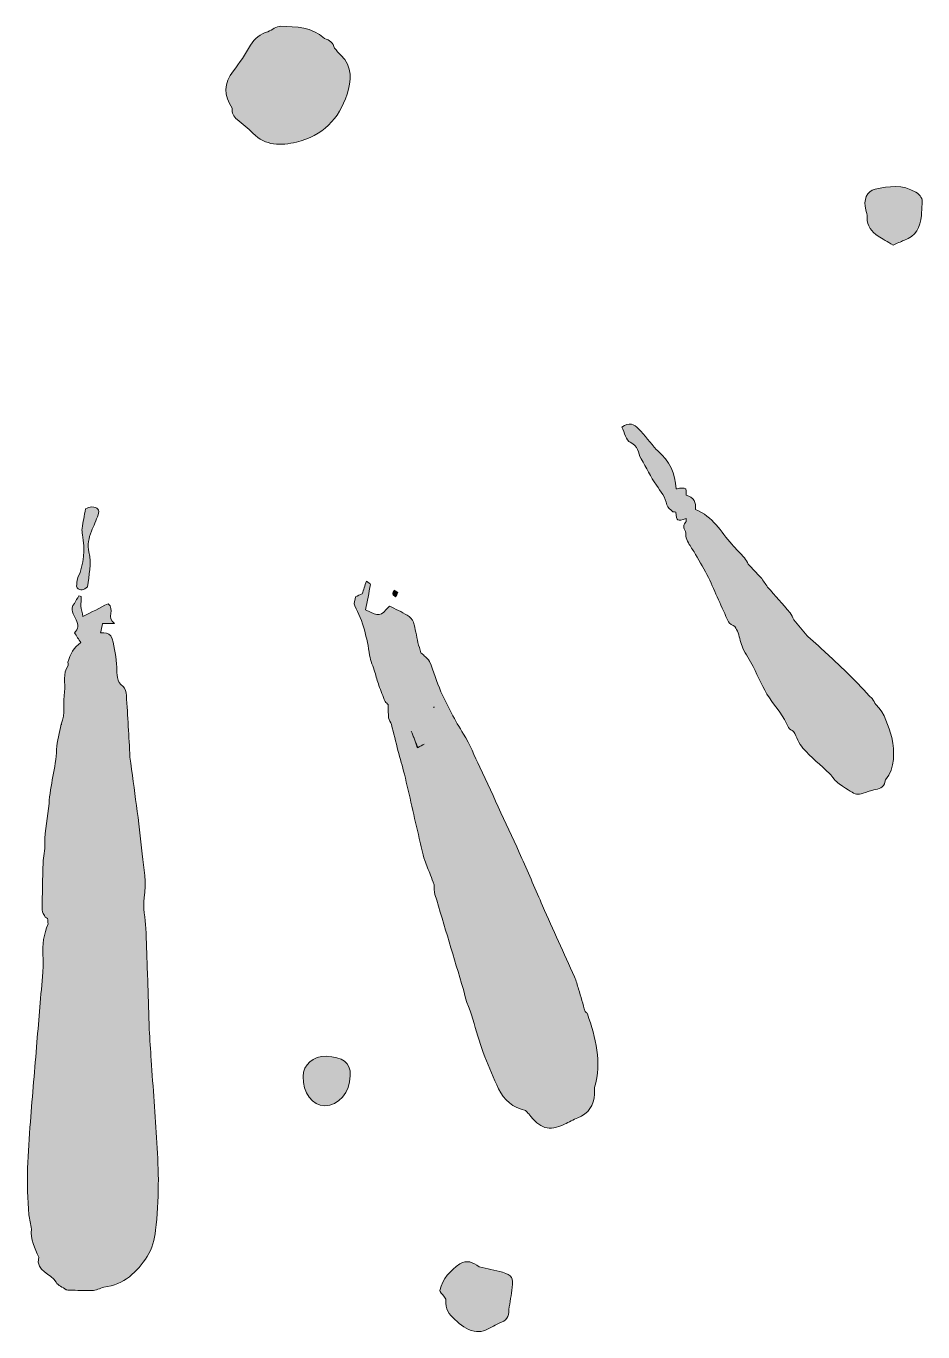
# Model space of a CAD drawing. Header units: inches. Extents: x 75 to 1005, y -1010 to -69.
# Drawn here: x 553.7 to 711.6, y -1001 to -771 of the extents above; entities that cross this region are included whole.
import ezdxf

# ---------------------------------------------------------------- set-up
doc = ezdxf.new("R2010")
doc.units = ezdxf.units.IN
doc.header["$MEASUREMENT"] = 0
doc.layers.add('Layer 1', color=7, linetype='Continuous')

# ---------------------------------------------------------------- blocks, each defined once
blk = doc.blocks.new('block 2')
at = {"layer": 'Layer 1', "true_color": 0xffffff}
h = blk.add_hatch(color=7, dxfattribs=at)
h.dxf.hatch_style = 2
edge = h.paths.add_edge_path()
edge.add_spline(control_points=[(610.19, -783.02), (610.96, -780.68), (611.24, -778.13), (609.09, -776.12), (608.72, -775.71), (608.35, -775.31), (607.98, -774.9), (607.74, -773.97), (607.13, -773.41), (606.2, -773.19), (604.01, -771.14), (601.22, -771.11), (598.5, -771.03), (597.76, -771.01), (597, -771.65), (596.25, -771.99), (594.9, -772.38), (593.92, -773.17), (593.19, -774.39), (592.26, -775.94), (591.28, -777.48), (590.16, -778.89), (588.42, -781.08), (588.45, -783.22), (589.95, -785.45), (589.83, -786.29), (590.2, -786.93), (590.81, -787.45), (591.74, -788.26), (592.75, -788.99), (593.61, -789.87), (595.84, -792.14), (598.52, -792.07), (601.29, -791.43), (605.88, -790.36), (608.78, -787.35), (610.19, -783.02)], knot_values=[0, 0, 0, 0, 1, 1, 1, 2, 2, 2, 3, 3, 3, 4, 4, 4, 5, 5, 5, 6, 6, 6, 7, 7, 7, 8, 8, 8, 9, 9, 9, 10, 10, 10, 11, 11, 11, 12, 12, 12, 12], degree=3, periodic=1)
h = blk.add_hatch(color=7, dxfattribs=at)
h.dxf.hatch_style = 2
edge = h.paths.add_edge_path()
edge.add_spline(control_points=[(710.36, -800.26), (708.06, -798.86), (705.6, -799.21), (703.21, -799.7), (701.69, -800.01), (701.11, -801.66), (701.57, -803.34), (701.69, -803.78), (701.81, -804.25), (701.8, -804.7), (701.74, -806.23), (702.58, -807.21), (703.74, -807.98), (704.53, -808.5), (705.36, -808.96), (706.37, -809.56), (707.06, -809.27), (707.67, -808.98), (708.29, -808.75), (710.35, -808), (711.19, -806.42), (711.35, -804.35), (711.4, -803.69), (711.42, -803.02), (711.5, -802.36), (711.62, -801.37), (711.18, -800.77), (710.36, -800.26)], knot_values=[0, 0, 0, 0, 1, 1, 1, 2, 2, 2, 3, 3, 3, 4, 4, 4, 5, 5, 5, 6, 6, 6, 7, 7, 7, 8, 8, 8, 9, 9, 9, 9], degree=3, periodic=1)
h = blk.add_hatch(color=7, dxfattribs=at)
h.dxf.hatch_style = 2
edge = h.paths.add_edge_path()
edge.add_spline(control_points=[(703.35, -890.49), (703.35, -890.49), (703.35, -890.5), (703.35, -890.5), (703.12, -890.14), (702.9, -889.79), (702.68, -889.44), (701.36, -888.06), (700.08, -886.66), (698.72, -885.33), (696.9, -883.54), (695.02, -881.79), (693.14, -880.05), (692.53, -879.47), (691.86, -878.94), (691.22, -878.39), (690.44, -877.45), (689.66, -876.5), (688.88, -875.56), (688.67, -875.14), (688.52, -874.67), (688.22, -874.33), (686.93, -872.8), (685.59, -871.3), (684.27, -869.8), (683.88, -869.23), (683.49, -868.66), (683.1, -868.09), (683.1, -868.09), (683.06, -868.12), (683.06, -868.12), (682.33, -867.33), (681.6, -866.54), (680.86, -865.75), (680.65, -865.38), (680.44, -865.01), (680.22, -864.65), (680.22, -864.65), (680.21, -864.64), (680.21, -864.64), (679.47, -863.85), (678.72, -863.06), (677.97, -862.27), (676.04, -860.08), (674.62, -857.35), (671.57, -856.13), (671.68, -854.93), (671.3, -853.92), (669.91, -853.64), (670.01, -852.35), (669.99, -852.32), (668.94, -852.39), (668.68, -852.4), (668.41, -852.47), (668.15, -852.52), (668.05, -849.8), (666.95, -847.58), (664.91, -845.8), (664.83, -845.74), (664.77, -845.67), (664.7, -845.6), (664.7, -845.6), (664.7, -845.6), (664.7, -845.6), (663.65, -844.37), (662.63, -843.11), (661.54, -841.92), (660.78, -841.1), (659.88, -840.7), (658.61, -841.63), (659.09, -842.58), (659.34, -844.01), (660.05, -844.29), (661.54, -844.88), (661.39, -846.22), (661.98, -847.19), (662.91, -848.73), (663.67, -850.37), (664.68, -851.85), (665.43, -852.96), (666.27, -853.94), (666.53, -855.33), (666.62, -855.78), (667.22, -856.14), (667.58, -856.54), (667.76, -856.56), (667.94, -856.58), (668.12, -856.62), (668.28, -858.24), (668.28, -858.24), (669.9, -857.7), (669.9, -857.89), (669.9, -858.08), (669.92, -858.27), (669.37, -858.82), (669.37, -859.4), (669.83, -860.01), (669.85, -860.38), (669.88, -860.76), (669.9, -861.14), (670.09, -861.52), (670.28, -861.91), (670.47, -862.3), (670.47, -862.3), (670.47, -862.28), (670.47, -862.28), (670.84, -862.87), (671.21, -863.45), (671.58, -864.04), (672.35, -865.4), (673.11, -866.75), (673.87, -868.11), (675.03, -870.72), (676.17, -873.34), (677.38, -875.93), (677.55, -876.3), (678.12, -876.47), (678.5, -876.74), (678.7, -877.11), (678.9, -877.48), (679.1, -877.86), (679.36, -878.75), (679.52, -879.7), (679.9, -880.54), (680.42, -881.65), (681.13, -882.67), (681.71, -883.76), (682.67, -885.61), (683.4, -887.61), (684.58, -889.3), (685.78, -891.01), (687.14, -892.59), (687.95, -894.55), (688.08, -894.85), (688.54, -895), (688.84, -895.22), (689.38, -896.21), (689.74, -897.35), (690.48, -898.15), (691.94, -899.75), (693.6, -901.16), (695.18, -902.64), (695.74, -903.25), (696.19, -904), (696.86, -904.44), (700.44, -906.78), (699.32, -906.58), (703.24, -905.43), (704.26, -905.34), (704.9, -904.84), (705.01, -903.77), (705.01, -903.77), (705.01, -903.77), (705.01, -903.77), (706.84, -901.5), (706.59, -898.91), (706.15, -896.29), (705.49, -894.23), (704.99, -892.09), (703.35, -890.49)], knot_values=[0, 0, 0, 0, 1, 1, 1, 2, 2, 2, 3, 3, 3, 4, 4, 4, 5, 5, 5, 6, 6, 6, 7, 7, 7, 8, 8, 8, 9, 9, 9, 10, 10, 10, 11, 11, 11, 12, 12, 12, 13, 13, 13, 14, 14, 14, 15, 15, 15, 16, 16, 16, 17, 17, 17, 18, 18, 18, 19, 19, 19, 20, 20, 20, 21, 21, 21, 22, 22, 22, 23, 23, 23, 24, 24, 24, 25, 25, 25, 26, 26, 26, 27, 27, 27, 28, 28, 28, 29, 29, 29, 30, 30, 30, 31, 31, 31, 32, 32, 32, 33, 33, 33, 34, 34, 34, 35, 35, 35, 36, 36, 36, 37, 37, 37, 38, 38, 38, 39, 39, 39, 40, 40, 40, 41, 41, 41, 42, 42, 42, 43, 43, 43, 44, 44, 44, 45, 45, 45, 46, 46, 46, 47, 47, 47, 48, 48, 48, 49, 49, 49, 50, 50, 50, 51, 51, 51, 52, 52, 52, 53, 53, 53, 53], degree=3, periodic=1)
h = blk.add_hatch(color=7, dxfattribs=at)
h.dxf.hatch_style = 2
edge = h.paths.add_edge_path()
edge.add_spline(control_points=[(566.34, -857.06), (566.66, -856.19), (566.29, -855.72), (565.18, -855.67), (564.84, -855.66), (564.48, -855.89), (564.12, -856.02), (563.9, -857.22), (563.68, -858.34), (563.51, -859.46), (563.46, -859.83), (563.53, -860.22), (563.59, -860.59), (564.02, -863.19), (563.89, -865.71), (562.79, -868.14), (562.76, -868.3), (562.71, -868.46), (562.65, -868.61), (562.63, -869.06), (562.44, -869.66), (562.65, -869.91), (563.17, -870.51), (563.84, -870.33), (564.48, -869.74), (564.7, -867.75), (565.22, -865.73), (564.72, -863.61), (564.43, -862.39), (564.68, -861.15), (565.16, -859.97), (565.56, -859), (565.98, -858.04), (566.34, -857.06)], knot_values=[0, 0, 0, 0, 1, 1, 1, 2, 2, 2, 3, 3, 3, 4, 4, 4, 5, 5, 5, 6, 6, 6, 7, 7, 7, 8, 8, 8, 9, 9, 9, 10, 10, 10, 11, 11, 11, 11], degree=3, periodic=1)
h = blk.add_hatch(color=7, dxfattribs=at)
h.dxf.hatch_style = 2
edge = h.paths.add_edge_path()
edge.add_spline(control_points=[(652.53, -944.96), (652.47, -944.8), (652.27, -944.69), (652.13, -944.56), (651.74, -943.25), (651.36, -941.93), (650.97, -940.61), (650.74, -939.89), (650.58, -939.14), (650.28, -938.46), (648.41, -934.28), (646.5, -930.13), (644.64, -925.95), (643.39, -923.17), (642.26, -920.34), (640.99, -917.57), (638.55, -912.2), (636.05, -906.86), (633.57, -901.5), (632.62, -899.55), (631.85, -897.5), (630.7, -895.68), (629.18, -893.28), (627.94, -890.75), (626.69, -888.22), (626.69, -888.22), (626.69, -888.22), (626.69, -888.22), (626.04, -886.45), (625.43, -884.67), (624.73, -882.92), (624.57, -882.52), (624.12, -882.23), (623.8, -881.89), (623.6, -881.71), (623.4, -881.54), (623.21, -881.36), (623.03, -880.76), (622.85, -880.17), (622.66, -879.58), (622.66, -879.58), (622.66, -879.57), (622.66, -879.57), (622.41, -878.37), (622.23, -877.14), (621.87, -875.98), (621.72, -875.5), (621.24, -875.04), (620.79, -874.77), (619.79, -874.16), (618.71, -873.67), (617.66, -873.14), (615.97, -875.04), (615.97, -875.04), (613.46, -873.8), (613.75, -872.31), (614.05, -870.83), (614.3, -869.33), (614.32, -869.21), (613.92, -869.01), (613.6, -868.76), (613.32, -869.59), (613.09, -870.28), (612.85, -870.98), (612.47, -871.16), (612.09, -871.34), (611.7, -871.52), (611.63, -872.05), (611.32, -872.71), (611.53, -873.09), (613.03, -875.82), (613.7, -878.76), (614.17, -881.8), (614.33, -882.82), (614.78, -883.8), (615.09, -884.79), (615.32, -885.58), (615.52, -886.38), (615.8, -887.15), (616.13, -888.1), (616.52, -889.02), (616.89, -889.95), (617.08, -890.15), (617.27, -890.34), (617.46, -890.54), (617.46, -890.54), (617.42, -890.55), (617.42, -890.55), (617.43, -891.12), (617.44, -891.69), (617.46, -892.26), (617.46, -892.45), (617.47, -892.64), (617.47, -892.83), (617.66, -893.22), (617.84, -893.61), (618.03, -894), (618.03, -894), (618.02, -894), (618.02, -894), (618.4, -895.53), (618.78, -897.06), (619.16, -898.6), (619.54, -899.98), (619.92, -901.36), (620.3, -902.74), (621.17, -906.52), (622.04, -910.3), (622.92, -914.08), (623.22, -915.36), (623.5, -916.66), (623.87, -917.93), (624.14, -918.82), (624.56, -919.66), (624.91, -920.53), (625.11, -921.09), (625.31, -921.65), (625.51, -922.21), (625.56, -922.78), (625.52, -923.38), (625.67, -923.91), (627.33, -929.5), (629.01, -935.08), (630.69, -940.66), (631.04, -942.75), (632.06, -944.63), (632.58, -946.63), (633.61, -950.64), (635.13, -954.44), (636.89, -958.14), (637.83, -960.11), (639.42, -961.48), (641.63, -961.99), (641.82, -962.18), (642.01, -962.38), (642.2, -962.57), (644.13, -965.19), (645.78, -965.67), (648.49, -964.39), (649.27, -964.03), (650.02, -963.58), (650.82, -963.27), (652.75, -962.52), (653.66, -961.09), (653.78, -959.08), (653.78, -959.08), (653.78, -959.08), (653.78, -959.08), (653.78, -958.7), (653.78, -958.31), (653.77, -957.92), (655.16, -953.43), (653.97, -949.18), (652.53, -944.96)], knot_values=[0, 0, 0, 0, 1, 1, 1, 2, 2, 2, 3, 3, 3, 4, 4, 4, 5, 5, 5, 6, 6, 6, 7, 7, 7, 8, 8, 8, 9, 9, 9, 10, 10, 10, 11, 11, 11, 12, 12, 12, 13, 13, 13, 14, 14, 14, 15, 15, 15, 16, 16, 16, 17, 17, 17, 18, 18, 18, 19, 19, 19, 20, 20, 20, 21, 21, 21, 22, 22, 22, 23, 23, 23, 24, 24, 24, 25, 25, 25, 26, 26, 26, 27, 27, 27, 28, 28, 28, 29, 29, 29, 30, 30, 30, 31, 31, 31, 32, 32, 32, 33, 33, 33, 34, 34, 34, 35, 35, 35, 36, 36, 36, 37, 37, 37, 38, 38, 38, 39, 39, 39, 40, 40, 40, 41, 41, 41, 42, 42, 42, 43, 43, 43, 44, 44, 44, 45, 45, 45, 46, 46, 46, 47, 47, 47, 48, 48, 48, 49, 49, 49, 50, 50, 50, 51, 51, 51, 51], degree=3, periodic=1)
edge = h.paths.add_edge_path()
edge.add_spline(control_points=[(622.57, -898.11), (622.57, -898.11), (622.57, -898.11), (622.57, -898.11), (622.57, -898.11), (622.57, -898.11), (622.57, -898.11), (622.57, -898.11), (622.57, -898.11), (622.57, -898.11), (622.53, -898.16), (622.59, -898.09), (622.65, -898.02), (622.61, -898.02), (622.58, -898.03), (622.54, -898.04), (622.24, -897.03), (621.87, -896.11), (621.49, -895.19), (621.88, -896.13), (622.26, -897.07), (622.65, -898.02), (623.03, -897.83), (623.42, -897.63), (623.8, -897.44), (623.42, -897.63), (623.03, -897.83), (622.57, -898.11)], knot_values=[0, 0, 0, 0, 1, 1, 1, 2, 2, 2, 3, 3, 3, 4, 4, 4, 5, 5, 5, 6, 6, 6, 7, 7, 7, 8, 8, 8, 9, 9, 9, 9], degree=3, periodic=1)
edge = h.paths.add_edge_path()
edge.add_spline(control_points=[(625.39, -891.01), (625.46, -890.98), (625.54, -890.95), (625.6, -890.92), (625.6, -890.92), (625.6, -890.92), (625.6, -890.92), (625.54, -890.95), (625.46, -890.98), (625.39, -891.01)], knot_values=[0, 0, 0, 0, 1, 1, 1, 2, 2, 2, 3, 3, 3, 3], degree=3, periodic=1)
h = blk.add_hatch(color=7, dxfattribs=at)
h.dxf.hatch_style = 2
edge = h.paths.add_edge_path()
edge.add_spline(control_points=[(575.69, -953.1), (575.56, -951.29), (575.46, -949.48), (575.35, -947.67), (575.28, -945.09), (575.21, -942.51), (575.12, -939.93), (575.09, -938.88), (575.02, -937.83), (574.98, -936.78), (574.9, -934.49), (574.86, -932.2), (574.75, -929.91), (574.66, -928.1), (574.17, -926.24), (574.45, -924.5), (574.89, -921.87), (574.36, -919.34), (574.11, -916.8), (573.53, -911.1), (572.69, -905.44), (571.95, -899.76), (571.75, -896.14), (571.56, -892.51), (571.32, -888.88), (571.28, -888.33), (571.13, -887.57), (570.76, -887.31), (569.47, -886.42), (569.7, -885.15), (569.64, -883.93), (569.55, -882.22), (569.25, -880.55), (568.81, -878.89), (568.58, -878), (568.02, -877.94), (567.34, -877.86), (567.16, -877.86), (566.97, -877.85), (566.78, -877.85), (566.9, -877.3), (567.01, -876.76), (567.13, -876.21), (567.72, -876.21), (568.17, -876.21), (569.24, -876.21), (567.67, -875.17), (569.39, -873.73), (568.08, -872.73), (566.63, -873.48), (565.23, -874.2), (563.67, -875), (563.51, -874.27), (563.4, -873.73), (563.29, -873.18), (563.32, -872.6), (563.35, -872.02), (563.38, -871.45), (563.24, -871.41), (563.1, -871.37), (562.96, -871.34), (562.69, -871.78), (562.42, -872.22), (562.15, -872.67), (561.34, -873.73), (562.01, -874.66), (562.47, -875.56), (562.92, -876.43), (562.94, -877.17), (562.16, -877.84), (562.54, -878.42), (562.92, -879), (563.3, -879.58), (562.06, -880.41), (561.42, -881.65), (561.03, -883.04), (561.03, -883.23), (561.04, -883.42), (561.05, -883.61), (560.07, -885.04), (560.57, -886.67), (560.44, -888.22), (560.05, -890.11), (560.71, -892.11), (559.82, -893.95), (559.82, -893.95), (559.92, -894.01), (559.92, -894.01), (559.92, -894.01), (559.82, -893.95), (559.82, -893.95), (559.55, -895.43), (559.1, -896.9), (559.03, -898.39), (558.88, -901.61), (557.89, -904.7), (557.69, -907.93), (557.54, -910.26), (556.93, -912.6), (556.96, -914.99), (556.98, -916.12), (556.7, -917.26), (556.66, -918.4), (556.56, -921.15), (556.49, -923.9), (556.48, -926.66), (556.48, -927.08), (556.84, -927.51), (557.04, -927.93), (557.16, -928.02), (557.3, -928.1), (557.45, -928.15), (557.47, -928.47), (557.5, -928.79), (557.52, -929.11), (556.78, -930.92), (556.47, -932.78), (556.63, -934.73), (556.71, -935.68), (556.66, -936.65), (556.59, -937.6), (556.26, -941.71), (555.9, -945.82), (555.56, -949.93), (555.17, -954.61), (554.78, -959.29), (554.41, -963.97), (553.97, -969.42), (553.65, -974.87), (554.16, -980.33), (554.23, -981.17), (554.45, -982.01), (554.6, -982.85), (554.4, -984.67), (555.19, -986.24), (555.87, -987.83), (555.29, -990.4), (558.08, -990.63), (558.95, -992.21), (559.28, -992.8), (560.1, -993.12), (560.72, -993.53), (560.86, -993.63), (561.09, -993.59), (561.28, -993.59), (562.61, -993.64), (563.93, -993.75), (565.25, -993.68), (565.96, -993.65), (566.66, -993.29), (567.37, -993.08), (570.92, -992.71), (573.2, -990.39), (575, -987.66), (575.85, -986.37), (576.26, -984.66), (576.46, -983.08), (576.8, -980.44), (576.91, -977.75), (576.94, -975.08), (576.98, -972.61), (576.84, -970.13), (576.69, -967.66), (576.39, -962.8), (576.02, -957.95), (575.69, -953.1)], knot_values=[0, 0, 0, 0, 1, 1, 1, 2, 2, 2, 3, 3, 3, 4, 4, 4, 5, 5, 5, 6, 6, 6, 7, 7, 7, 8, 8, 8, 9, 9, 9, 10, 10, 10, 11, 11, 11, 12, 12, 12, 13, 13, 13, 14, 14, 14, 15, 15, 15, 16, 16, 16, 17, 17, 17, 18, 18, 18, 19, 19, 19, 20, 20, 20, 21, 21, 21, 22, 22, 22, 23, 23, 23, 24, 24, 24, 25, 25, 25, 26, 26, 26, 27, 27, 27, 28, 28, 28, 29, 29, 29, 30, 30, 30, 31, 31, 31, 32, 32, 32, 33, 33, 33, 34, 34, 34, 35, 35, 35, 36, 36, 36, 37, 37, 37, 38, 38, 38, 39, 39, 39, 40, 40, 40, 41, 41, 41, 42, 42, 42, 43, 43, 43, 44, 44, 44, 45, 45, 45, 46, 46, 46, 47, 47, 47, 48, 48, 48, 49, 49, 49, 50, 50, 50, 51, 51, 51, 52, 52, 52, 53, 53, 53, 54, 54, 54, 55, 55, 55, 55], degree=3, periodic=1)
h = blk.add_hatch(color=7, dxfattribs=at)
h.dxf.hatch_style = 2
edge = h.paths.add_edge_path()
edge.add_spline(control_points=[(618.75, -871.53), (618.87, -871.3), (618.99, -871.08), (619.16, -870.76), (618.9, -870.6), (618.7, -870.48), (618.5, -870.36), (618.4, -870.6), (618.19, -870.85), (618.23, -871.06), (618.25, -871.24), (618.56, -871.37), (618.75, -871.53)], knot_values=[0, 0, 0, 0, 1, 1, 1, 2, 2, 2, 3, 3, 3, 4, 4, 4, 4], degree=3, periodic=1)
h = blk.add_hatch(color=7, dxfattribs=at)
h.dxf.hatch_style = 2
edge = h.paths.add_edge_path()
edge.add_spline(control_points=[(606.48, -952.4), (604.23, -952.39), (602.49, -953.93), (602.45, -955.97), (602.4, -958.86), (604.1, -961.18), (606.23, -961.14), (608.77, -961.1), (610.65, -958.86), (610.75, -955.85), (610.84, -953.34), (609.37, -952.7), (606.48, -952.4)], knot_values=[0, 0, 0, 0, 1, 1, 1, 2, 2, 2, 3, 3, 3, 4, 4, 4, 4], degree=3, periodic=1)
h = blk.add_hatch(color=7, dxfattribs=at)
h.dxf.hatch_style = 2
edge = h.paths.add_edge_path()
edge.add_spline(control_points=[(637.58, -990.47), (636.24, -990.06), (634.84, -989.83), (633.47, -989.52), (632.43, -988.7), (631.25, -988.21), (630.05, -989), (628.36, -990.11), (627.05, -991.64), (626.52, -993.65), (626.45, -993.91), (626.97, -994.33), (627.22, -994.67), (627.36, -994.91), (627.64, -995.17), (627.61, -995.39), (627.41, -996.89), (628.14, -997.88), (629.2, -998.81), (630.2, -999.7), (631.18, -1000.61), (632.56, -1000.82), (633.1, -1000.9), (633.72, -1000.96), (634.21, -1000.78), (635.17, -1000.42), (636.07, -999.89), (636.99, -999.42), (638.24, -999.12), (638.71, -998.25), (638.7, -997.04), (638.89, -995.75), (639.11, -994.46), (639.27, -993.16), (639.48, -991.44), (639.24, -990.98), (637.58, -990.47)], knot_values=[0, 0, 0, 0, 1, 1, 1, 2, 2, 2, 3, 3, 3, 4, 4, 4, 5, 5, 5, 6, 6, 6, 7, 7, 7, 8, 8, 8, 9, 9, 9, 10, 10, 10, 11, 11, 11, 12, 12, 12, 12], degree=3, periodic=1)
at = {"layer": 'Layer 1', "lineweight": 0}
for points, knots in [([(610.19, -783.02), (610.96, -780.68), (611.24, -778.13), (609.09, -776.12), (608.72, -775.71), (608.35, -775.31), (607.98, -774.9), (607.74, -773.97), (607.13, -773.41), (606.2, -773.19), (604.01, -771.14), (601.22, -771.11), (598.5, -771.03), (597.76, -771.01), (597, -771.65), (596.25, -771.99), (594.9, -772.38), (593.92, -773.17), (593.19, -774.39), (592.26, -775.94), (591.28, -777.48), (590.16, -778.89), (588.42, -781.08), (588.45, -783.22), (589.95, -785.45), (589.83, -786.29), (590.2, -786.93), (590.81, -787.45), (591.74, -788.26), (592.75, -788.99), (593.61, -789.87), (595.84, -792.14), (598.52, -792.07), (601.29, -791.43), (605.88, -790.36), (608.78, -787.35), (610.19, -783.02)], [0, 0, 0, 0, 1, 1, 1, 2, 2, 2, 3, 3, 3, 4, 4, 4, 5, 5, 5, 6, 6, 6, 7, 7, 7, 8, 8, 8, 9, 9, 9, 10, 10, 10, 11, 11, 11, 12, 12, 12, 12]), ([(710.36, -800.26), (708.06, -798.86), (705.6, -799.21), (703.21, -799.7), (701.69, -800.01), (701.11, -801.66), (701.57, -803.34), (701.69, -803.78), (701.81, -804.25), (701.8, -804.7), (701.74, -806.23), (702.58, -807.21), (703.74, -807.98), (704.53, -808.5), (705.36, -808.96), (706.37, -809.56), (707.06, -809.27), (707.67, -808.98), (708.29, -808.75), (710.35, -808), (711.19, -806.42), (711.35, -804.35), (711.4, -803.69), (711.42, -803.02), (711.5, -802.36), (711.62, -801.37), (711.18, -800.77), (710.36, -800.26)], [0, 0, 0, 0, 1, 1, 1, 2, 2, 2, 3, 3, 3, 4, 4, 4, 5, 5, 5, 6, 6, 6, 7, 7, 7, 8, 8, 8, 9, 9, 9, 9]), ([(703.35, -890.49), (703.35, -890.49), (703.35, -890.5), (703.35, -890.5), (703.12, -890.14), (702.9, -889.79), (702.68, -889.44), (701.36, -888.06), (700.08, -886.66), (698.72, -885.33), (696.9, -883.54), (695.02, -881.79), (693.14, -880.05), (692.53, -879.47), (691.86, -878.94), (691.22, -878.39), (690.44, -877.45), (689.66, -876.5), (688.88, -875.56), (688.67, -875.14), (688.52, -874.67), (688.22, -874.33), (686.93, -872.8), (685.59, -871.3), (684.27, -869.8), (683.88, -869.23), (683.49, -868.66), (683.1, -868.09), (683.1, -868.09), (683.06, -868.12), (683.06, -868.12), (682.33, -867.33), (681.6, -866.54), (680.86, -865.75), (680.65, -865.38), (680.44, -865.01), (680.22, -864.65), (680.22, -864.65), (680.21, -864.64), (680.21, -864.64), (679.47, -863.85), (678.72, -863.06), (677.97, -862.27), (676.04, -860.08), (674.62, -857.35), (671.57, -856.13), (671.68, -854.93), (671.3, -853.92), (669.91, -853.64), (670.01, -852.35), (669.99, -852.32), (668.94, -852.39), (668.68, -852.4), (668.41, -852.47), (668.15, -852.52), (668.05, -849.8), (666.95, -847.58), (664.91, -845.8), (664.83, -845.74), (664.77, -845.67), (664.7, -845.6), (664.7, -845.6), (664.7, -845.6), (664.7, -845.6), (663.65, -844.37), (662.63, -843.11), (661.54, -841.92), (660.78, -841.1), (659.88, -840.7), (658.61, -841.63), (659.09, -842.58), (659.34, -844.01), (660.05, -844.29), (661.54, -844.88), (661.39, -846.22), (661.98, -847.19), (662.91, -848.73), (663.67, -850.37), (664.68, -851.85), (665.43, -852.96), (666.27, -853.94), (666.53, -855.33), (666.62, -855.78), (667.22, -856.14), (667.58, -856.54), (667.76, -856.56), (667.94, -856.58), (668.12, -856.62), (668.28, -858.24), (668.28, -858.24), (669.9, -857.7), (669.9, -857.89), (669.9, -858.08), (669.92, -858.27), (669.37, -858.82), (669.37, -859.4), (669.83, -860.01), (669.85, -860.38), (669.88, -860.76), (669.9, -861.14), (670.09, -861.52), (670.28, -861.91), (670.47, -862.3), (670.47, -862.3), (670.47, -862.28), (670.47, -862.28), (670.84, -862.87), (671.21, -863.45), (671.58, -864.04), (672.35, -865.4), (673.11, -866.75), (673.87, -868.11), (675.03, -870.72), (676.17, -873.34), (677.38, -875.93), (677.55, -876.3), (678.12, -876.47), (678.5, -876.74), (678.7, -877.11), (678.9, -877.48), (679.1, -877.86), (679.36, -878.75), (679.52, -879.7), (679.9, -880.54), (680.42, -881.65), (681.13, -882.67), (681.71, -883.76), (682.67, -885.61), (683.4, -887.61), (684.58, -889.3), (685.78, -891.01), (687.14, -892.59), (687.95, -894.55), (688.08, -894.85), (688.54, -895), (688.84, -895.22), (689.38, -896.21), (689.74, -897.35), (690.48, -898.15), (691.94, -899.75), (693.6, -901.16), (695.18, -902.64), (695.74, -903.25), (696.19, -904), (696.86, -904.44), (700.44, -906.78), (699.32, -906.58), (703.24, -905.43), (704.26, -905.34), (704.9, -904.84), (705.01, -903.77), (705.01, -903.77), (705.01, -903.77), (705.01, -903.77), (706.84, -901.5), (706.59, -898.91), (706.15, -896.29), (705.49, -894.23), (704.99, -892.09), (703.35, -890.49)], [0, 0, 0, 0, 1, 1, 1, 2, 2, 2, 3, 3, 3, 4, 4, 4, 5, 5, 5, 6, 6, 6, 7, 7, 7, 8, 8, 8, 9, 9, 9, 10, 10, 10, 11, 11, 11, 12, 12, 12, 13, 13, 13, 14, 14, 14, 15, 15, 15, 16, 16, 16, 17, 17, 17, 18, 18, 18, 19, 19, 19, 20, 20, 20, 21, 21, 21, 22, 22, 22, 23, 23, 23, 24, 24, 24, 25, 25, 25, 26, 26, 26, 27, 27, 27, 28, 28, 28, 29, 29, 29, 30, 30, 30, 31, 31, 31, 32, 32, 32, 33, 33, 33, 34, 34, 34, 35, 35, 35, 36, 36, 36, 37, 37, 37, 38, 38, 38, 39, 39, 39, 40, 40, 40, 41, 41, 41, 42, 42, 42, 43, 43, 43, 44, 44, 44, 45, 45, 45, 46, 46, 46, 47, 47, 47, 48, 48, 48, 49, 49, 49, 50, 50, 50, 51, 51, 51, 52, 52, 52, 53, 53, 53, 53]), ([(566.34, -857.06), (566.66, -856.19), (566.29, -855.72), (565.18, -855.67), (564.84, -855.66), (564.48, -855.89), (564.12, -856.02), (563.9, -857.22), (563.68, -858.34), (563.51, -859.46), (563.46, -859.83), (563.53, -860.22), (563.59, -860.59), (564.02, -863.19), (563.89, -865.71), (562.79, -868.14), (562.76, -868.3), (562.71, -868.46), (562.65, -868.61), (562.63, -869.06), (562.44, -869.66), (562.65, -869.91), (563.17, -870.51), (563.84, -870.33), (564.48, -869.74), (564.7, -867.75), (565.22, -865.73), (564.72, -863.61), (564.43, -862.39), (564.68, -861.15), (565.16, -859.97), (565.56, -859), (565.98, -858.04), (566.34, -857.06)], [0, 0, 0, 0, 1, 1, 1, 2, 2, 2, 3, 3, 3, 4, 4, 4, 5, 5, 5, 6, 6, 6, 7, 7, 7, 8, 8, 8, 9, 9, 9, 10, 10, 10, 11, 11, 11, 11]), ([(652.53, -944.96), (652.47, -944.8), (652.27, -944.69), (652.13, -944.56), (651.74, -943.25), (651.36, -941.93), (650.97, -940.61), (650.74, -939.89), (650.58, -939.14), (650.28, -938.46), (648.41, -934.28), (646.5, -930.13), (644.64, -925.95), (643.39, -923.17), (642.26, -920.34), (640.99, -917.57), (638.55, -912.2), (636.05, -906.86), (633.57, -901.5), (632.62, -899.55), (631.85, -897.5), (630.7, -895.68), (629.18, -893.28), (627.94, -890.75), (626.69, -888.22), (626.69, -888.22), (626.69, -888.22), (626.69, -888.22), (626.04, -886.45), (625.43, -884.67), (624.73, -882.92), (624.57, -882.52), (624.12, -882.23), (623.8, -881.89), (623.6, -881.71), (623.4, -881.54), (623.21, -881.36), (623.03, -880.76), (622.85, -880.17), (622.66, -879.58), (622.66, -879.58), (622.66, -879.57), (622.66, -879.57), (622.41, -878.37), (622.23, -877.14), (621.87, -875.98), (621.72, -875.5), (621.24, -875.04), (620.79, -874.77), (619.79, -874.16), (618.71, -873.67), (617.66, -873.14), (615.97, -875.04), (615.97, -875.04), (613.46, -873.8), (613.75, -872.31), (614.05, -870.83), (614.3, -869.33), (614.32, -869.21), (613.92, -869.01), (613.6, -868.76), (613.32, -869.59), (613.09, -870.28), (612.85, -870.98), (612.47, -871.16), (612.09, -871.34), (611.7, -871.52), (611.63, -872.05), (611.32, -872.71), (611.53, -873.09), (613.03, -875.82), (613.7, -878.76), (614.17, -881.8), (614.33, -882.82), (614.78, -883.8), (615.09, -884.79), (615.32, -885.58), (615.52, -886.38), (615.8, -887.15), (616.13, -888.1), (616.52, -889.02), (616.89, -889.95), (617.08, -890.15), (617.27, -890.34), (617.46, -890.54), (617.46, -890.54), (617.42, -890.55), (617.42, -890.55), (617.43, -891.12), (617.44, -891.69), (617.46, -892.26), (617.46, -892.45), (617.47, -892.64), (617.47, -892.83), (617.66, -893.22), (617.84, -893.61), (618.03, -894), (618.03, -894), (618.02, -894), (618.02, -894), (618.4, -895.53), (618.78, -897.06), (619.16, -898.6), (619.54, -899.98), (619.92, -901.36), (620.3, -902.74), (621.17, -906.52), (622.04, -910.3), (622.92, -914.08), (623.22, -915.36), (623.5, -916.66), (623.87, -917.93), (624.14, -918.82), (624.56, -919.66), (624.91, -920.53), (625.11, -921.09), (625.31, -921.65), (625.51, -922.21), (625.56, -922.78), (625.52, -923.38), (625.67, -923.91), (627.33, -929.5), (629.01, -935.08), (630.69, -940.66), (631.04, -942.75), (632.06, -944.63), (632.58, -946.63), (633.61, -950.64), (635.13, -954.44), (636.89, -958.14), (637.83, -960.11), (639.42, -961.48), (641.63, -961.99), (641.82, -962.18), (642.01, -962.38), (642.2, -962.57), (644.13, -965.19), (645.78, -965.67), (648.49, -964.39), (649.27, -964.03), (650.02, -963.58), (650.82, -963.27), (652.75, -962.52), (653.66, -961.09), (653.78, -959.08), (653.78, -959.08), (653.78, -959.08), (653.78, -959.08), (653.78, -958.7), (653.78, -958.31), (653.77, -957.92), (655.16, -953.43), (653.97, -949.18), (652.53, -944.96)], [0, 0, 0, 0, 1, 1, 1, 2, 2, 2, 3, 3, 3, 4, 4, 4, 5, 5, 5, 6, 6, 6, 7, 7, 7, 8, 8, 8, 9, 9, 9, 10, 10, 10, 11, 11, 11, 12, 12, 12, 13, 13, 13, 14, 14, 14, 15, 15, 15, 16, 16, 16, 17, 17, 17, 18, 18, 18, 19, 19, 19, 20, 20, 20, 21, 21, 21, 22, 22, 22, 23, 23, 23, 24, 24, 24, 25, 25, 25, 26, 26, 26, 27, 27, 27, 28, 28, 28, 29, 29, 29, 30, 30, 30, 31, 31, 31, 32, 32, 32, 33, 33, 33, 34, 34, 34, 35, 35, 35, 36, 36, 36, 37, 37, 37, 38, 38, 38, 39, 39, 39, 40, 40, 40, 41, 41, 41, 42, 42, 42, 43, 43, 43, 44, 44, 44, 45, 45, 45, 46, 46, 46, 47, 47, 47, 48, 48, 48, 49, 49, 49, 50, 50, 50, 51, 51, 51, 51]), ([(575.69, -953.1), (575.56, -951.29), (575.46, -949.48), (575.35, -947.67), (575.28, -945.09), (575.21, -942.51), (575.12, -939.93), (575.09, -938.88), (575.02, -937.83), (574.98, -936.78), (574.9, -934.49), (574.86, -932.2), (574.75, -929.91), (574.66, -928.1), (574.17, -926.24), (574.45, -924.5), (574.89, -921.87), (574.36, -919.34), (574.11, -916.8), (573.53, -911.1), (572.69, -905.44), (571.95, -899.76), (571.75, -896.14), (571.56, -892.51), (571.32, -888.88), (571.28, -888.33), (571.13, -887.57), (570.76, -887.31), (569.47, -886.42), (569.7, -885.15), (569.64, -883.93), (569.55, -882.22), (569.25, -880.55), (568.81, -878.89), (568.58, -878), (568.02, -877.94), (567.34, -877.86), (567.16, -877.86), (566.97, -877.85), (566.78, -877.85), (566.9, -877.3), (567.01, -876.76), (567.13, -876.21), (567.72, -876.21), (568.17, -876.21), (569.24, -876.21), (567.67, -875.17), (569.39, -873.73), (568.08, -872.73), (566.63, -873.48), (565.23, -874.2), (563.67, -875), (563.51, -874.27), (563.4, -873.73), (563.29, -873.18), (563.32, -872.6), (563.35, -872.02), (563.38, -871.45), (563.24, -871.41), (563.1, -871.37), (562.96, -871.34), (562.69, -871.78), (562.42, -872.22), (562.15, -872.67), (561.34, -873.73), (562.01, -874.66), (562.47, -875.56), (562.92, -876.43), (562.94, -877.17), (562.16, -877.84), (562.54, -878.42), (562.92, -879), (563.3, -879.58), (562.06, -880.41), (561.42, -881.65), (561.03, -883.04), (561.03, -883.23), (561.04, -883.42), (561.05, -883.61), (560.07, -885.04), (560.57, -886.67), (560.44, -888.22), (560.05, -890.11), (560.71, -892.11), (559.82, -893.95), (559.82, -893.95), (559.92, -894.01), (559.92, -894.01), (559.92, -894.01), (559.82, -893.95), (559.82, -893.95), (559.55, -895.43), (559.1, -896.9), (559.03, -898.39), (558.88, -901.61), (557.89, -904.7), (557.69, -907.93), (557.54, -910.26), (556.93, -912.6), (556.96, -914.99), (556.98, -916.12), (556.7, -917.26), (556.66, -918.4), (556.56, -921.15), (556.49, -923.9), (556.48, -926.66), (556.48, -927.08), (556.84, -927.51), (557.04, -927.93), (557.16, -928.02), (557.3, -928.1), (557.45, -928.15), (557.47, -928.47), (557.5, -928.79), (557.52, -929.11), (556.78, -930.92), (556.47, -932.78), (556.63, -934.73), (556.71, -935.68), (556.66, -936.65), (556.59, -937.6), (556.26, -941.71), (555.9, -945.82), (555.56, -949.93), (555.17, -954.61), (554.78, -959.29), (554.41, -963.97), (553.97, -969.42), (553.65, -974.87), (554.16, -980.33), (554.23, -981.17), (554.45, -982.01), (554.6, -982.85), (554.4, -984.67), (555.19, -986.24), (555.87, -987.83), (555.29, -990.4), (558.08, -990.63), (558.95, -992.21), (559.28, -992.8), (560.1, -993.12), (560.72, -993.53), (560.86, -993.63), (561.09, -993.59), (561.28, -993.59), (562.61, -993.64), (563.93, -993.75), (565.25, -993.68), (565.96, -993.65), (566.66, -993.29), (567.37, -993.08), (570.92, -992.71), (573.2, -990.39), (575, -987.66), (575.85, -986.37), (576.26, -984.66), (576.46, -983.08), (576.8, -980.44), (576.91, -977.75), (576.94, -975.08), (576.98, -972.61), (576.84, -970.13), (576.69, -967.66), (576.39, -962.8), (576.02, -957.95), (575.69, -953.1)], [0, 0, 0, 0, 1, 1, 1, 2, 2, 2, 3, 3, 3, 4, 4, 4, 5, 5, 5, 6, 6, 6, 7, 7, 7, 8, 8, 8, 9, 9, 9, 10, 10, 10, 11, 11, 11, 12, 12, 12, 13, 13, 13, 14, 14, 14, 15, 15, 15, 16, 16, 16, 17, 17, 17, 18, 18, 18, 19, 19, 19, 20, 20, 20, 21, 21, 21, 22, 22, 22, 23, 23, 23, 24, 24, 24, 25, 25, 25, 26, 26, 26, 27, 27, 27, 28, 28, 28, 29, 29, 29, 30, 30, 30, 31, 31, 31, 32, 32, 32, 33, 33, 33, 34, 34, 34, 35, 35, 35, 36, 36, 36, 37, 37, 37, 38, 38, 38, 39, 39, 39, 40, 40, 40, 41, 41, 41, 42, 42, 42, 43, 43, 43, 44, 44, 44, 45, 45, 45, 46, 46, 46, 47, 47, 47, 48, 48, 48, 49, 49, 49, 50, 50, 50, 51, 51, 51, 52, 52, 52, 53, 53, 53, 54, 54, 54, 55, 55, 55, 55]), ([(618.75, -871.53), (618.87, -871.3), (618.99, -871.08), (619.16, -870.76), (618.9, -870.6), (618.7, -870.48), (618.5, -870.36), (618.4, -870.6), (618.19, -870.85), (618.23, -871.06), (618.25, -871.24), (618.56, -871.37), (618.75, -871.53)], [0, 0, 0, 0, 1, 1, 1, 2, 2, 2, 3, 3, 3, 4, 4, 4, 4]), ([(625.39, -891.01), (625.46, -890.98), (625.54, -890.95), (625.6, -890.92), (625.6, -890.92), (625.6, -890.92), (625.6, -890.92), (625.54, -890.95), (625.46, -890.98), (625.39, -891.01)], [0, 0, 0, 0, 1, 1, 1, 2, 2, 2, 3, 3, 3, 3]), ([(622.57, -898.11), (622.57, -898.11), (622.57, -898.11), (622.57, -898.11), (622.57, -898.11), (622.57, -898.11), (622.57, -898.11), (622.57, -898.11), (622.57, -898.11), (622.57, -898.11), (622.53, -898.16), (622.59, -898.09), (622.65, -898.02), (622.61, -898.02), (622.58, -898.03), (622.54, -898.04), (622.24, -897.03), (621.87, -896.11), (621.49, -895.19), (621.88, -896.13), (622.26, -897.07), (622.65, -898.02), (623.03, -897.83), (623.42, -897.63), (623.8, -897.44), (623.42, -897.63), (623.03, -897.83), (622.57, -898.11)], [0, 0, 0, 0, 1, 1, 1, 2, 2, 2, 3, 3, 3, 4, 4, 4, 5, 5, 5, 6, 6, 6, 7, 7, 7, 8, 8, 8, 9, 9, 9, 9]), ([(606.48, -952.4), (604.23, -952.39), (602.49, -953.93), (602.45, -955.97), (602.4, -958.86), (604.1, -961.18), (606.23, -961.14), (608.77, -961.1), (610.65, -958.86), (610.75, -955.85), (610.84, -953.34), (609.37, -952.7), (606.48, -952.4)], [0, 0, 0, 0, 1, 1, 1, 2, 2, 2, 3, 3, 3, 4, 4, 4, 4]), ([(637.58, -990.47), (636.24, -990.06), (634.84, -989.83), (633.47, -989.52), (632.43, -988.7), (631.25, -988.21), (630.05, -989), (628.36, -990.11), (627.05, -991.64), (626.52, -993.65), (626.45, -993.91), (626.97, -994.33), (627.22, -994.67), (627.36, -994.91), (627.64, -995.17), (627.61, -995.39), (627.41, -996.89), (628.14, -997.88), (629.2, -998.81), (630.2, -999.7), (631.18, -1000.61), (632.56, -1000.82), (633.1, -1000.9), (633.72, -1000.96), (634.21, -1000.78), (635.17, -1000.42), (636.07, -999.89), (636.99, -999.42), (638.24, -999.12), (638.71, -998.25), (638.7, -997.04), (638.89, -995.75), (639.11, -994.46), (639.27, -993.16), (639.48, -991.44), (639.24, -990.98), (637.58, -990.47)], [0, 0, 0, 0, 1, 1, 1, 2, 2, 2, 3, 3, 3, 4, 4, 4, 5, 5, 5, 6, 6, 6, 7, 7, 7, 8, 8, 8, 9, 9, 9, 10, 10, 10, 11, 11, 11, 12, 12, 12, 12])]:
    blk.add_open_spline(points, degree=3, knots=knots, dxfattribs=at)

msp = doc.modelspace()

# ---------------------------------------------------------------- block references
at = {"layer": 'Layer 1'}
msp.add_blockref('block 2', (0, 0), dxfattribs=at)

doc.saveas('drawing.dxf')
